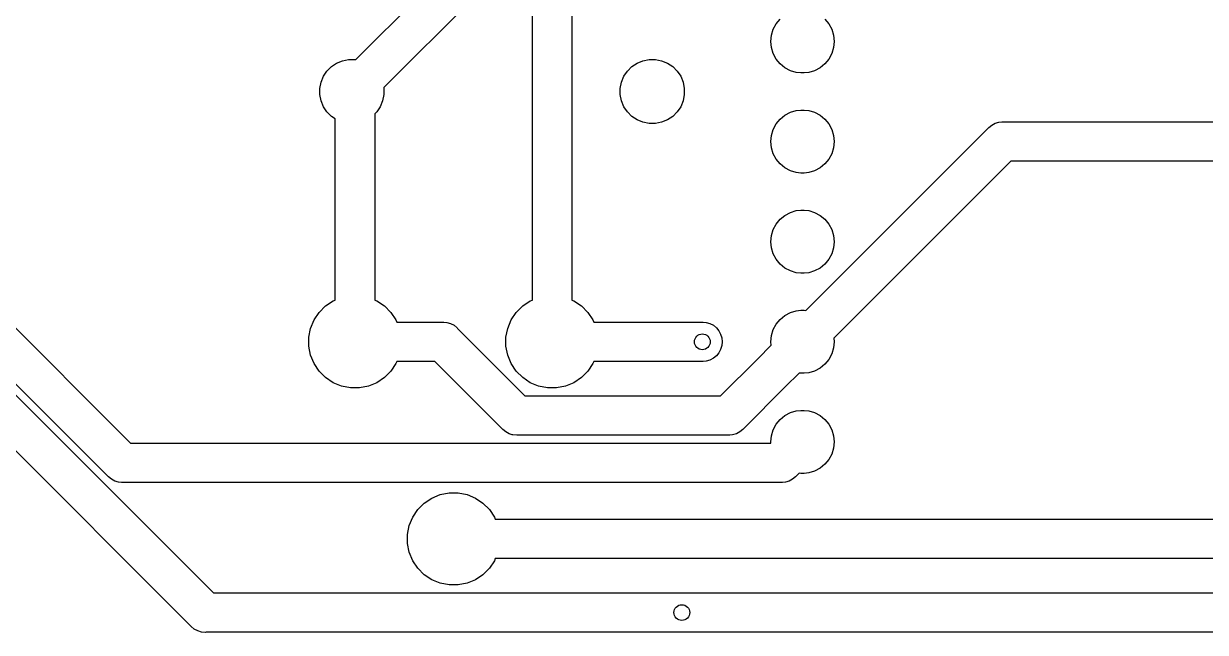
# Model space of a CAD drawing. Extents: x 63.1 to 158, y -118.6 to -39.9.
# Drawn here: x 80.58 to 110.55, y -117.86 to -102.42 of the extents above; entities that cross this region are included whole.
import ezdxf

# ---------------------------------------------------------------- set-up
doc = ezdxf.new("R2010")
doc.units = 0
doc.header["$MEASUREMENT"] = 0
doc.layers.add('BLACK', color=7, linetype='CONTINUOUS')

msp = doc.modelspace()

# ---------------------------------------------------------------- linework, layer by layer
at = {"layer": 'BLACK', "linetype": 'CONTINUOUS'}
for p, q in [((64.07, -95.54), (85.39, -116.86)), ((84.812, -117.696), (63.2338, -96.118)), ((69.08, -98.8529), (83.2871, -113.06)), ((93.48, -109.431), (93.48, -99.0846)), ((82.7091, -113.896), (68.2438, -99.4309)), ((94.48, -99.2671), (94.48, -109.431)), ((89.0014, -103.331), (91.1128, -101.22)), ((91.949, -101.798), (89.7085, -104.039)), ((99.5873, -102.562), (99.6616, -102.423)), ((99.6616, -102.423), (99.7616, -102.302)), ((100.898, -102.302), (100.998, -102.423)), ((100.998, -102.423), (101.073, -102.562)), ((99.5261, -102.87), (99.5416, -102.713)), ((99.5416, -102.713), (99.5873, -102.562)), ((101.073, -102.562), (101.118, -102.713)), ((101.118, -102.713), (101.134, -102.87)), ((99.5416, -103.027), (99.5261, -102.87)), ((99.5873, -103.178), (99.5416, -103.027)), ((101.118, -103.027), (101.073, -103.178)), ((101.134, -102.87), (101.118, -103.027)), ((88.515, -103.42), (88.6629, -103.358)), ((88.6629, -103.358), (88.8199, -103.327)), ((88.8199, -103.327), (88.9801, -103.327)), ((88.9801, -103.327), (89.0014, -103.331)), ((96.135, -103.42), (96.2829, -103.358)), ((96.2829, -103.358), (96.4399, -103.327)), ((96.4399, -103.327), (96.6001, -103.327)), ((96.6001, -103.327), (96.7571, -103.358)), ((96.7571, -103.358), (96.905, -103.42)), ((99.6616, -103.317), (99.5873, -103.178)), ((99.7616, -103.438), (99.6616, -103.317)), ((100.998, -103.317), (100.898, -103.438)), ((101.073, -103.178), (100.998, -103.317)), ((88.1797, -103.755), (88.2687, -103.622)), ((88.2687, -103.622), (88.3819, -103.509)), ((88.3819, -103.509), (88.515, -103.42)), ((95.7997, -103.755), (95.8887, -103.622)), ((95.8887, -103.622), (96.0019, -103.509)), ((96.0019, -103.509), (96.135, -103.42)), ((96.905, -103.42), (97.0381, -103.509)), ((97.0381, -103.509), (97.1513, -103.622)), ((97.1513, -103.622), (97.2403, -103.755)), ((99.8834, -103.538), (99.7616, -103.438)), ((100.022, -103.613), (99.8834, -103.538)), ((100.173, -103.658), (100.022, -103.613)), ((100.291, -103.67), (100.173, -103.658)), ((100.369, -103.67), (100.291, -103.67)), ((100.487, -103.658), (100.369, -103.67)), ((100.638, -103.613), (100.487, -103.658)), ((100.777, -103.538), (100.638, -103.613)), ((100.898, -103.438), (100.777, -103.538)), ((88.0872, -104.06), (88.1184, -103.903)), ((88.1184, -103.903), (88.1797, -103.755)), ((95.7072, -104.06), (95.7384, -103.903)), ((95.7384, -103.903), (95.7997, -103.755)), ((97.2403, -103.755), (97.3016, -103.903)), ((97.3016, -103.903), (97.3328, -104.06)), ((88.0872, -104.22), (88.0872, -104.06)), ((88.1184, -104.377), (88.0872, -104.22)), ((89.7128, -104.22), (89.6816, -104.377)), ((89.7085, -104.039), (89.7128, -104.06)), ((89.7128, -104.06), (89.7128, -104.22)), ((95.7072, -104.22), (95.7072, -104.06)), ((95.7384, -104.377), (95.7072, -104.22)), ((97.3328, -104.22), (97.3016, -104.377)), ((97.3328, -104.06), (97.3328, -104.22)), ((88.1797, -104.525), (88.1184, -104.377)), ((88.2687, -104.658), (88.1797, -104.525)), ((89.6203, -104.525), (89.5313, -104.658)), ((89.6816, -104.377), (89.6203, -104.525)), ((95.7997, -104.525), (95.7384, -104.377)), ((95.8887, -104.658), (95.7997, -104.525)), ((97.2403, -104.525), (97.1513, -104.658)), ((97.3016, -104.377), (97.2403, -104.525)), ((88.3819, -104.771), (88.2687, -104.658)), ((88.48, -104.837), (88.3819, -104.771)), ((88.48, -109.431), (88.48, -104.837)), ((89.5313, -104.658), (89.48, -104.709)), ((89.48, -104.709), (89.48, -109.431)), ((96.0019, -104.771), (95.8887, -104.658)), ((96.135, -104.86), (96.0019, -104.771)), ((96.2829, -104.922), (96.135, -104.86)), ((96.905, -104.86), (96.7571, -104.922)), ((97.0381, -104.771), (96.905, -104.86)), ((97.1513, -104.658), (97.0381, -104.771)), ((99.6616, -104.963), (99.7616, -104.842)), ((99.7616, -104.842), (99.8834, -104.742)), ((99.8834, -104.742), (100.022, -104.667)), ((100.022, -104.667), (100.173, -104.622)), ((100.173, -104.622), (100.291, -104.61)), ((100.291, -104.61), (100.369, -104.61)), ((100.369, -104.61), (100.487, -104.622)), ((100.487, -104.622), (100.638, -104.667)), ((100.638, -104.667), (100.777, -104.742)), ((100.777, -104.742), (100.898, -104.842)), ((100.898, -104.842), (100.998, -104.963)), ((96.4399, -104.953), (96.2829, -104.922)), ((96.6001, -104.953), (96.4399, -104.953)), ((96.7571, -104.922), (96.6001, -104.953)), ((99.5416, -105.253), (99.5873, -105.102)), ((99.5873, -105.102), (99.6616, -104.963)), ((100.418, -109.695), (105.039, -105.074)), ((100.998, -104.963), (101.073, -105.102)), ((101.073, -105.102), (101.118, -105.253)), ((105.039, -105.074), (105.055, -105.055)), ((105.055, -105.055), (105.131, -104.992)), ((105.131, -104.992), (105.218, -104.946)), ((105.218, -104.946), (105.312, -104.917)), ((105.312, -104.917), (105.385, -104.91)), ((105.385, -104.91), (105.41, -104.908)), ((105.41, -104.908), (105.435, -104.91)), ((105.435, -104.91), (114.945, -104.91)), ((99.5261, -105.41), (99.5416, -105.253)), ((99.5416, -105.567), (99.5261, -105.41)), ((101.118, -105.253), (101.134, -105.41)), ((101.134, -105.41), (101.118, -105.567)), ((99.5873, -105.718), (99.5416, -105.567)), ((99.6616, -105.857), (99.5873, -105.718)), ((101.073, -105.718), (100.998, -105.857)), ((101.118, -105.567), (101.073, -105.718)), ((99.7616, -105.978), (99.6616, -105.857)), ((99.8834, -106.078), (99.7616, -105.978)), ((100.022, -106.153), (99.8834, -106.078)), ((100.777, -106.078), (100.638, -106.153)), ((100.898, -105.978), (100.777, -106.078)), ((100.998, -105.857), (100.898, -105.978)), ((105.617, -105.91), (101.125, -110.402)), ((114.945, -105.91), (105.617, -105.91)), ((100.173, -106.198), (100.022, -106.153)), ((100.291, -106.21), (100.173, -106.198)), ((100.369, -106.21), (100.291, -106.21)), ((100.487, -106.198), (100.369, -106.21)), ((100.638, -106.153), (100.487, -106.198)), ((99.7616, -107.382), (99.8834, -107.282)), ((99.8834, -107.282), (100.022, -107.207)), ((100.022, -107.207), (100.173, -107.162)), ((100.173, -107.162), (100.291, -107.15)), ((100.291, -107.15), (100.369, -107.15)), ((100.369, -107.15), (100.487, -107.162)), ((100.487, -107.162), (100.638, -107.207)), ((100.638, -107.207), (100.777, -107.282)), ((100.777, -107.282), (100.898, -107.382)), ((99.5873, -107.642), (99.6616, -107.503)), ((99.6616, -107.503), (99.7616, -107.382)), ((100.898, -107.382), (100.998, -107.503)), ((100.998, -107.503), (101.073, -107.642)), ((99.5261, -107.95), (99.5416, -107.793)), ((99.5416, -107.793), (99.5873, -107.642)), ((101.073, -107.642), (101.118, -107.793)), ((101.118, -107.793), (101.134, -107.95)), ((99.5416, -108.107), (99.5261, -107.95)), ((99.5873, -108.258), (99.5416, -108.107)), ((101.118, -108.107), (101.073, -108.258)), ((101.134, -107.95), (101.118, -108.107)), ((99.6616, -108.397), (99.5873, -108.258)), ((99.7616, -108.518), (99.6616, -108.397)), ((100.998, -108.397), (100.898, -108.518)), ((101.073, -108.258), (100.998, -108.397)), ((99.8834, -108.618), (99.7616, -108.518)), ((100.022, -108.693), (99.8834, -108.618)), ((100.173, -108.738), (100.022, -108.693)), ((100.291, -108.75), (100.173, -108.738)), ((100.369, -108.75), (100.291, -108.75)), ((100.487, -108.738), (100.369, -108.75)), ((100.638, -108.693), (100.487, -108.738)), ((100.777, -108.618), (100.638, -108.693)), ((100.898, -108.518), (100.777, -108.618)), ((88.0712, -109.744), (88.2342, -109.581)), ((88.2342, -109.581), (88.4258, -109.453)), ((88.4258, -109.453), (88.48, -109.431)), ((89.48, -109.431), (89.5342, -109.453)), ((89.5342, -109.453), (89.7258, -109.581)), ((89.7258, -109.581), (89.8888, -109.744)), ((93.0712, -109.744), (93.2342, -109.581)), ((93.2342, -109.581), (93.4258, -109.453)), ((93.4258, -109.453), (93.48, -109.431)), ((94.48, -109.431), (94.5342, -109.453)), ((94.5342, -109.453), (94.7258, -109.581)), ((94.7258, -109.581), (94.8888, -109.744)), ((100.173, -109.702), (100.291, -109.69)), ((100.291, -109.69), (100.369, -109.69)), ((100.369, -109.69), (100.418, -109.695)), ((87.855, -110.149), (87.9432, -109.936)), ((87.9432, -109.936), (88.0712, -109.744)), ((89.8888, -109.744), (90.0168, -109.936)), ((90.0168, -109.936), (90.0393, -109.99)), ((90.0393, -109.99), (91.1878, -109.99)), ((91.1878, -109.99), (91.2124, -109.988)), ((91.2124, -109.988), (91.237, -109.99)), ((91.237, -109.99), (91.3104, -109.997)), ((92.855, -110.149), (92.9432, -109.936)), ((92.9432, -109.936), (93.0712, -109.744)), ((94.8888, -109.744), (95.0168, -109.936)), ((95.0168, -109.936), (95.0393, -109.99)), ((95.0393, -109.99), (97.8146, -109.99)), ((97.8146, -109.99), (97.888, -109.997)), ((99.6616, -110.043), (99.7616, -109.922)), ((99.7616, -109.922), (99.8834, -109.822)), ((99.8834, -109.822), (100.022, -109.747)), ((100.022, -109.747), (100.173, -109.702)), ((87.81, -110.375), (87.855, -110.149)), ((91.3104, -109.997), (91.4047, -110.026)), ((91.4047, -110.026), (91.4915, -110.072)), ((91.4915, -110.072), (91.5677, -110.135)), ((91.5677, -110.135), (91.5833, -110.154)), ((91.5833, -110.154), (93.2895, -111.86)), ((92.81, -110.375), (92.855, -110.149)), ((97.888, -109.997), (97.9823, -110.026)), ((97.9823, -110.026), (98.0691, -110.072)), ((98.0691, -110.072), (98.1453, -110.135)), ((98.1453, -110.135), (98.2077, -110.211)), ((98.2077, -110.211), (98.2542, -110.298)), ((99.5416, -110.333), (99.5873, -110.182)), ((99.5873, -110.182), (99.6616, -110.043)), ((87.81, -110.605), (87.81, -110.375)), ((92.81, -110.605), (92.81, -110.375)), ((98.2542, -110.298), (98.2828, -110.392)), ((98.2828, -110.588), (98.2542, -110.682)), ((98.2828, -110.392), (98.2924, -110.49)), ((98.2924, -110.49), (98.2828, -110.588)), ((99.1938, -110.919), (99.5348, -110.578)), ((99.5261, -110.49), (99.5416, -110.333)), ((99.5348, -110.578), (99.5261, -110.49)), ((101.134, -110.49), (101.118, -110.647)), ((101.125, -110.402), (101.134, -110.49)), ((87.855, -110.831), (87.81, -110.605)), ((87.9432, -111.044), (87.855, -110.831)), ((92.855, -110.831), (92.81, -110.605)), ((92.9432, -111.044), (92.855, -110.831)), ((98.1453, -110.845), (98.0691, -110.908)), ((98.2077, -110.769), (98.1453, -110.845)), ((98.2542, -110.682), (98.2077, -110.769)), ((101.073, -110.798), (100.998, -110.937)), ((101.118, -110.647), (101.073, -110.798)), ((88.0712, -111.236), (87.9432, -111.044)), ((90.0168, -111.044), (89.8888, -111.236)), ((90.0393, -110.99), (90.0168, -111.044)), ((91.0053, -110.99), (90.0393, -110.99)), ((92.7115, -112.696), (91.0053, -110.99)), ((93.0712, -111.236), (92.9432, -111.044)), ((95.0168, -111.044), (94.8888, -111.236)), ((95.0393, -110.99), (95.0168, -111.044)), ((97.8146, -110.99), (95.0393, -110.99)), ((97.888, -110.983), (97.8146, -110.99)), ((97.9823, -110.954), (97.888, -110.983)), ((98.0691, -110.908), (97.9823, -110.954)), ((98.2529, -111.86), (99.1938, -110.919)), ((99.1938, -110.919), (99.1938, -110.919)), ((100.777, -111.158), (100.638, -111.233)), ((100.898, -111.058), (100.777, -111.158)), ((100.998, -110.937), (100.898, -111.058)), ((88.2342, -111.399), (88.0712, -111.236)), ((88.4258, -111.527), (88.2342, -111.399)), ((89.7258, -111.399), (89.5342, -111.527)), ((89.8888, -111.236), (89.7258, -111.399)), ((93.2342, -111.399), (93.0712, -111.236)), ((93.4258, -111.527), (93.2342, -111.399)), ((94.7258, -111.399), (94.5342, -111.527)), ((94.8888, -111.236), (94.7258, -111.399)), ((100.242, -111.285), (99.9009, -111.626)), ((100.291, -111.29), (100.242, -111.285)), ((100.369, -111.29), (100.291, -111.29)), ((100.487, -111.278), (100.369, -111.29)), ((100.638, -111.233), (100.487, -111.278)), ((88.6387, -111.615), (88.4258, -111.527)), ((88.8648, -111.66), (88.6387, -111.615)), ((89.0952, -111.66), (88.8648, -111.66)), ((89.3213, -111.615), (89.0952, -111.66)), ((89.5342, -111.527), (89.3213, -111.615)), ((93.6387, -111.615), (93.4258, -111.527)), ((93.8648, -111.66), (93.6387, -111.615)), ((94.0952, -111.66), (93.8648, -111.66)), ((94.3213, -111.615), (94.0952, -111.66)), ((94.5342, -111.527), (94.3213, -111.615)), ((99.9009, -111.626), (98.8309, -112.696)), ((99.9009, -111.626), (99.9009, -111.626)), ((93.2895, -111.86), (98.2529, -111.86)), ((99.7616, -112.462), (99.8834, -112.362)), ((99.8834, -112.362), (100.022, -112.287)), ((100.022, -112.287), (100.173, -112.242)), ((100.173, -112.242), (100.291, -112.23)), ((100.291, -112.23), (100.369, -112.23)), ((100.369, -112.23), (100.487, -112.242)), ((100.487, -112.242), (100.638, -112.287)), ((100.638, -112.287), (100.777, -112.362)), ((100.777, -112.362), (100.898, -112.462)), ((99.5873, -112.722), (99.6616, -112.583)), ((99.6616, -112.583), (99.7616, -112.462)), ((100.898, -112.462), (100.998, -112.583)), ((100.998, -112.583), (101.073, -112.722)), ((92.7271, -112.715), (92.7115, -112.696)), ((92.8033, -112.778), (92.7271, -112.715)), ((92.8901, -112.824), (92.8033, -112.778)), ((92.9673, -112.848), (92.8901, -112.824)), ((92.9844, -112.853), (92.9673, -112.848)), ((93.0824, -112.862), (92.9844, -112.853)), ((93.107, -112.86), (93.0824, -112.862)), ((98.4354, -112.86), (93.107, -112.86)), ((98.46, -112.862), (98.4354, -112.86)), ((98.4846, -112.86), (98.46, -112.862)), ((98.558, -112.853), (98.4846, -112.86)), ((98.6523, -112.824), (98.558, -112.853)), ((98.7391, -112.778), (98.6523, -112.824)), ((98.8153, -112.715), (98.7391, -112.778)), ((98.8309, -112.696), (98.8153, -112.715)), ((99.5261, -113.03), (99.5416, -112.873)), ((99.5416, -112.873), (99.5873, -112.722)), ((101.073, -112.722), (101.118, -112.873)), ((101.118, -112.873), (101.134, -113.03)), ((83.2871, -113.06), (99.5291, -113.06)), ((99.5291, -113.06), (99.5261, -113.03)), ((101.118, -113.187), (101.073, -113.338)), ((101.134, -113.03), (101.118, -113.187)), ((100.998, -113.477), (100.898, -113.598)), ((101.073, -113.338), (100.998, -113.477)), ((100.242, -113.825), (100.171, -113.896)), ((100.291, -113.83), (100.242, -113.825)), ((100.369, -113.83), (100.291, -113.83)), ((100.487, -113.818), (100.369, -113.83)), ((100.638, -113.773), (100.487, -113.818)), ((100.777, -113.698), (100.638, -113.773)), ((100.898, -113.598), (100.777, -113.698)), ((82.7247, -113.915), (82.7091, -113.896)), ((82.8009, -113.978), (82.7247, -113.915)), ((82.8877, -114.024), (82.8009, -113.978)), ((82.982, -114.053), (82.8877, -114.024)), ((83.0555, -114.06), (82.982, -114.053)), ((83.08, -114.062), (83.0555, -114.06)), ((83.0555, -114.06), (83.0555, -114.06)), ((83.1046, -114.06), (83.08, -114.062)), ((99.7754, -114.06), (83.1046, -114.06)), ((99.8, -114.062), (99.7754, -114.06)), ((99.8245, -114.06), (99.8, -114.062)), ((99.898, -114.053), (99.8245, -114.06)), ((99.9923, -114.024), (99.898, -114.053)), ((100.079, -113.978), (99.9923, -114.024)), ((100.155, -113.915), (100.079, -113.978)), ((100.171, -113.896), (100.155, -113.915)), ((90.7342, -114.581), (90.9258, -114.453)), ((90.9258, -114.453), (91.1387, -114.365)), ((91.1387, -114.365), (91.3648, -114.32)), ((91.3648, -114.32), (91.5952, -114.32)), ((91.5952, -114.32), (91.8213, -114.365)), ((91.8213, -114.365), (92.0342, -114.453)), ((92.0342, -114.453), (92.2258, -114.581)), ((90.4432, -114.936), (90.5712, -114.744)), ((90.5712, -114.744), (90.7342, -114.581)), ((92.2258, -114.581), (92.3888, -114.744)), ((92.3888, -114.744), (92.5168, -114.936)), ((90.355, -115.149), (90.4432, -114.936)), ((92.5168, -114.936), (92.5393, -114.99)), ((92.5393, -114.99), (115.763, -114.99)), ((90.31, -115.375), (90.355, -115.149)), ((90.31, -115.605), (90.31, -115.375)), ((90.355, -115.831), (90.31, -115.605)), ((90.4432, -116.044), (90.355, -115.831)), ((90.5712, -116.236), (90.4432, -116.044)), ((90.7342, -116.399), (90.5712, -116.236)), ((92.3888, -116.236), (92.2258, -116.399)), ((92.5168, -116.044), (92.3888, -116.236)), ((92.5393, -115.99), (92.5168, -116.044)), ((115.945, -115.99), (92.5393, -115.99)), ((90.9258, -116.527), (90.7342, -116.399)), ((91.1387, -116.615), (90.9258, -116.527)), ((92.0342, -116.527), (91.8213, -116.615)), ((92.2258, -116.399), (92.0342, -116.527)), ((85.39, -116.86), (115.59, -116.86)), ((91.3648, -116.66), (91.1387, -116.615)), ((91.5952, -116.66), (91.3648, -116.66)), ((91.8213, -116.615), (91.5952, -116.66)), ((84.8277, -117.715), (84.812, -117.696)), ((84.9038, -117.778), (84.8277, -117.715)), ((84.9907, -117.824), (84.9038, -117.778)), ((85.0849, -117.853), (84.9907, -117.824)), ((85.1829, -117.862), (85.0849, -117.853)), ((85.2075, -117.86), (85.1829, -117.862)), ((115.773, -117.86), (85.2075, -117.86))]:
    msp.add_line(p, q, dxfattribs=at)
at = {"layer": 'BLACK'}
for centre in [(97.79, -110.49), (97.27, -117.36)]:
    msp.add_circle(centre, 0.2, dxfattribs=at)

doc.saveas('drawing.dxf')
